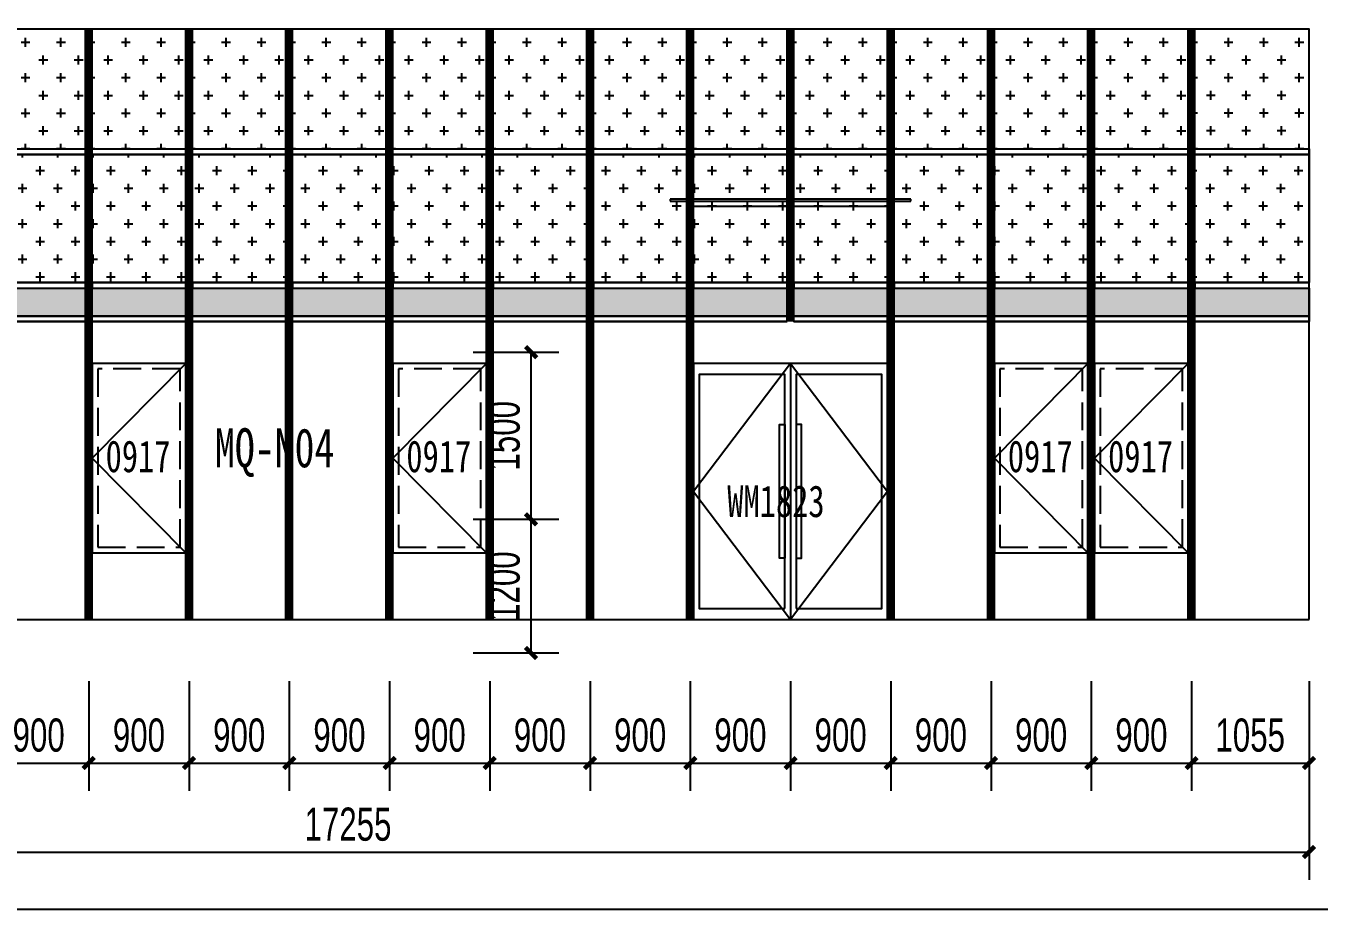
# Model space of a CAD drawing. Extents: x -483182 to 812890, y -390528 to -214858.
# Drawn here: x -196859 to -185248, y -318392 to -310462 of the extents above; entities that cross this region are included whole.
import ezdxf

# ---------------------------------------------------------------- set-up
doc = ezdxf.new("R2010")
doc.units = 0
doc.header["$LTSCALE"] = 1000
doc.header["$MEASUREMENT"] = 0
doc.linetypes.add('DASH', pattern=[0.35, 0.25, -0.1])
for name, color, linetype in [('01-标注_尺寸', 124, 'Continuous'), ('01-标注_符号', 200, 'Continuous'), ('05-填充_156', 156, 'Continuous'), ('05-填充_168', 168, 'Continuous'), ('05-填充_18', 18, 'Continuous'), ('A-0-图名图例', 2, 'Continuous'), ('A-C_幕墙龙骨', 133, 'Continuous'), ('A-C_窗', 140, 'Continuous'), ('D_玻璃', 152, 'Continuous'), ('D_铝板', 181, 'Continuous')]:
    doc.layers.add(name, color=color, linetype=linetype)
doc.layers.add('04-不打印_辅助线', color=165, linetype='Continuous', plot=False)
doc.styles.add('_TCH_AXIS', font='STXIHEI_0.TTF', dxfattribs={"width": 0.75})
doc.styles.add('_TCH_DIM_T3', font='ros.shx', dxfattribs={"width": 0.705882, "bigfont": 'jd.shx'})
doc.styles.get("Standard").update_dxf_attribs({"font": 'STXIHEI_0.TTF', "width": 0.75})
doc.dimstyles.new('_TCH_ARCH&&100', dxfattribs={"dimtxt": 297.5, "dimasz": 100, "dimexe": 250, "dimexo": 300, "dimgap": 100, "dimtad": 1, "dimdec": 0, "dimzin": 0, "dimdsep": 46, "dimtxsty": '_TCH_DIM_T3', "dimblk": 'ARCHTICK', "dimcen": 0.09, "dimclrt": 7, "dimazin": 2, "dimtfac": 1, "dimtdec": 0, "dimtix": 1, "dimtmove": 2, "dimatfit": 3, "dimfxl": 0, "dimtolj": 1, "dimtzin": 0, "dimarcsym": 0})

# ---------------------------------------------------------------- blocks, each defined once
blk = doc.blocks.new('*U338')
at = {"layer": '05-填充_156'}
h = blk.add_hatch(dxfattribs=at)
h.set_pattern_fill('CROSS', color=136, scale=100)
h.set_pattern_definition([(0, (-31962, 313554.43), (158.75, 158.75), [79.375, -238.125]), (90, (-31922.32, 313514.74), (-158.75, 158.75), [79.375, -238.125])])
h.paths.add_polyline_path([(0, 1500), (1025, 1500), (1025, 350), (0, 350)])
at = {"layer": '05-填充_168'}
h = blk.add_hatch(color=256, dxfattribs=at)
h.dxf.hatch_style = 1
h.paths.add_polyline_path([(0, 300), (1025, 300), (1025, 50), (0, 50)])
for points in [[(0, 1550), (1025, 1550)], [(0, 1500), (1025, 1500)], [(0, 350), (1025, 350)], [(0, 300), (1025, 300)], [(0, 50), (1025, 50)], [(0, 0), (1025, 0)]]:
    blk.add_lwpolyline(points)
for points in [[(1025, 1500), (0, 1500), (0, 1550), (1025, 1550)], [(0, 1500), (1025, 1500), (1025, 350), (0, 350)], [(0, 300), (1025, 300), (1025, 350), (0, 350)], [(0, 300), (1025, 300), (1025, 50), (0, 50)], [(1025, 0), (0, 0), (0, 50), (1025, 50)]]:
    blk.add_lwpolyline(points, close=True)
blk = doc.blocks.new('*U722')
blk.add_lwpolyline([(0, 0), (840, 0), (840, 1700), (0, 1700)], close=True)
blk.add_lwpolyline([(840, 1700), (0, 850), (840, 0)])
at = {"linetype": 'DASH'}
blk.add_lwpolyline([(50, 50), (790, 50), (790, 1650), (50, 1650)], close=True, dxfattribs=at)
at = {"layer": '04-不打印_辅助线', "width": 0.75}
blk.add_text('0917', height=285.4, dxfattribs=at).set_placement((121, 723))
blk = doc.blocks.new('*U31')
at = {"layer": '05-填充_156'}
h = blk.add_hatch(dxfattribs=at)
h.set_pattern_fill('CROSS', color=136, scale=100)
h.set_pattern_definition([(0, (-32147, 313554.43), (158.75, 158.75), [79.375, -238.125]), (90, (-32107.32, 313514.74), (-158.75, 158.75), [79.375, -238.125])])
h.paths.add_polyline_path([(0, 1500), (840, 1500), (840, 350), (0, 350)])
at = {"layer": '05-填充_168'}
h = blk.add_hatch(color=256, dxfattribs=at)
h.dxf.hatch_style = 1
h.paths.add_polyline_path([(0, 300), (840, 300), (840, 50), (0, 50)])
for points in [[(0, 1550), (840, 1550)], [(0, 1500), (840, 1500)], [(0, 350), (840, 350)], [(0, 300), (840, 300)], [(0, 50), (840, 50)], [(0, 0), (840, 0)]]:
    blk.add_lwpolyline(points)
for points in [[(840, 1500), (0, 1500), (0, 1550), (840, 1550)], [(0, 1500), (840, 1500), (840, 350), (0, 350)], [(0, 300), (840, 300), (840, 350), (0, 350)], [(0, 300), (840, 300), (840, 50), (0, 50)], [(840, 0), (0, 0), (0, 50), (840, 50)]]:
    blk.add_lwpolyline(points, close=True)
blk = doc.blocks.new('yp001')
at = {"layer": 'D_玻璃'}
for p, q in [((401824, -351096), (399664, -351096)), ((399664, -351096), (399664, -351113)), ((401824, -351113), (401824, -351096)), ((399664, -351113), (401824, -351113))]:
    blk.add_line(p, q, dxfattribs=at)
at = {"layer": 'D_铝板'}
for p, q in [((399874, -351113), (399814, -351113)), ((399814, -351113), (399814, -351263)), ((399871, -351116), (399817, -351116)), ((399817, -351116), (399817, -351260)), ((399871, -351260), (399871, -351116)), ((399874, -351263), (399874, -351113)), ((401614, -351163), (399874, -351163)), ((401674, -351113), (401614, -351113)), ((401614, -351113), (401614, -351263)), ((401671, -351116), (401617, -351116)), ((401617, -351116), (401617, -351260)), ((401671, -351260), (401671, -351116)), ((401674, -351263), (401674, -351113)), ((399814, -351263), (399874, -351263)), ((399817, -351260), (399871, -351260)), ((401614, -351263), (401674, -351263)), ((401617, -351260), (401671, -351260))]:
    blk.add_line(p, q, dxfattribs=at)
blk = doc.blocks.new('jhdgjuyt')
at = {"layer": '05-填充_156'}
h = blk.add_hatch(dxfattribs=at)
h.set_pattern_fill('CROSS', color=136, scale=100)
h.set_pattern_definition([(0, (-384544, 354870.43), (158.75, 158.75), [79.375, -238.125]), (90, (-384504.31, 354830.74), (-158.75, 158.75), [79.375, -238.125])])
h.paths.add_polyline_path([(6270, 5300), (5430, 5300), (5430, 4226), (6270, 4226)])
h = blk.add_hatch(dxfattribs=at)
h.set_pattern_fill('CROSS', color=136, scale=100)
h.set_pattern_definition([(0, (-383644, 354870.43), (158.75, 158.75), [79.375, -238.125]), (90, (-383604.31, 354830.74), (-158.75, 158.75), [79.375, -238.125])])
h.paths.add_polyline_path([(7170, 5300), (6330, 5300), (6330, 4226), (7170, 4226)])
h = blk.add_hatch(dxfattribs=at)
h.set_pattern_fill('CROSS', color=136, scale=100)
h.set_pattern_definition([(0, (-382744, 354870.43), (158.75, 158.75), [79.375, -238.125]), (90, (-382704.31, 354830.74), (-158.75, 158.75), [79.375, -238.125])])
h.paths.add_polyline_path([(8070, 5300), (7230, 5300), (7230, 4226), (8070, 4226)])
h = blk.add_hatch(dxfattribs=at)
h.set_pattern_fill('CROSS', color=136, scale=100)
h.set_pattern_definition([(0, (-381844, 354870.43), (158.75, 158.75), [79.375, -238.125]), (90, (-381804.31, 354830.74), (-158.75, 158.75), [79.375, -238.125])])
h.paths.add_polyline_path([(8970, 5300), (8130, 5300), (8130, 4226), (8970, 4226)])
h = blk.add_hatch(dxfattribs=at)
h.set_pattern_fill('CROSS', color=136, scale=100)
h.set_pattern_definition([(0, (-380944, 354870.43), (158.75, 158.75), [79.375, -238.125]), (90, (-380904.31, 354830.74), (-158.75, 158.75), [79.375, -238.125])])
h.paths.add_polyline_path([(9870, 5300), (9030, 5300), (9030, 4226), (9870, 4226)])
h = blk.add_hatch(dxfattribs=at)
h.set_pattern_fill('CROSS', color=136, scale=100)
h.set_pattern_definition([(0, (-380044, 354870.43), (158.75, 158.75), [79.375, -238.125]), (90, (-380004.31, 354830.74), (-158.75, 158.75), [79.375, -238.125])])
h.paths.add_polyline_path([(10770, 5300), (9930, 5300), (9930, 4226), (10770, 4226)])
h = blk.add_hatch(dxfattribs=at)
h.set_pattern_fill('CROSS', color=136, scale=100)
h.set_pattern_definition([(0, (-379144, 354870.43), (158.75, 158.75), [79.375, -238.125]), (90, (-379104.31, 354830.74), (-158.75, 158.75), [79.375, -238.125])])
h.paths.add_polyline_path([(11670, 5300), (10830, 5300), (10830, 4226), (11670, 4226)])
h = blk.add_hatch(dxfattribs=at)
h.set_pattern_fill('CROSS', color=136, scale=100)
h.set_pattern_definition([(0, (-378244, 354870.43), (158.75, 158.75), [79.375, -238.125]), (90, (-378204.31, 354830.74), (-158.75, 158.75), [79.375, -238.125])])
h.paths.add_polyline_path([(12570, 5300), (11730, 5300), (11730, 4226), (12570, 4226)])
h = blk.add_hatch(dxfattribs=at)
h.set_pattern_fill('CROSS', color=136, scale=100)
h.set_pattern_definition([(0, (-377344, 354870.43), (158.75, 158.75), [79.375, -238.125]), (90, (-377304.31, 354830.74), (-158.75, 158.75), [79.375, -238.125])])
h.paths.add_polyline_path([(13470, 5300), (12630, 5300), (12630, 4226), (13470, 4226)])
h = blk.add_hatch(dxfattribs=at)
h.set_pattern_fill('CROSS', color=136, scale=100)
h.set_pattern_definition([(0, (-376444, 354870.43), (158.75, 158.75), [79.375, -238.125]), (90, (-376404.31, 354830.74), (-158.75, 158.75), [79.375, -238.125])])
h.paths.add_polyline_path([(14370, 5300), (13530, 5300), (13530, 4226), (14370, 4226)])
h = blk.add_hatch(dxfattribs=at)
h.set_pattern_fill('CROSS', color=136, scale=100)
h.set_pattern_definition([(0, (-375544, 354870.43), (158.75, 158.75), [79.375, -238.125]), (90, (-375504.31, 354830.74), (-158.75, 158.75), [79.375, -238.125])])
h.paths.add_polyline_path([(15270, 5300), (14430, 5300), (14430, 4226), (15270, 4226)])
h = blk.add_hatch(dxfattribs=at)
h.set_pattern_fill('CROSS', color=136, scale=100)
h.set_pattern_definition([(0, (-374644, 354870.43), (158.75, 158.75), [79.375, -238.125]), (90, (-374604.31, 354830.74), (-158.75, 158.75), [79.375, -238.125])])
h.paths.add_polyline_path([(16170, 5300), (15330, 5300), (15330, 4226), (16170, 4226)])
h = blk.add_hatch(dxfattribs=at)
h.set_pattern_fill('CROSS', color=136, scale=100)
h.set_pattern_definition([(0, (-373744, 354870.77), (158.75, 158.75), [79.375, -238.125]), (90, (-373704.31, 354831.09), (-158.75, 158.75), [79.375, -238.125])])
h.paths.add_polyline_path([(17255, 5300), (16230, 5300), (16230, 4226), (17255, 4226)])
for points in [[(11730, 0), (13470, 0), (13470, 2300), (11730, 2300)], [(12550, 100), (12550, 2200), (11780, 2200), (11780, 100)], [(12650, 100), (13420, 100), (13420, 2200), (12650, 2200)], [(12550, 550), (12500, 550), (12500, 1750), (12550, 1750)], [(12650, 550), (12700, 550), (12700, 1750), (12650, 1750)]]:
    blk.add_lwpolyline(points, close=True)
for points in [[(12600, 2300), (11730, 1150), (12600, 0)], [(12600, 2300), (12600, 0)], [(12600, 2300), (13470, 1150), (12600, 0)]]:
    blk.add_lwpolyline(points)
at = {"layer": '05-填充_18', "const_width": 60}
for points in [[(6300, 0), (6300, 5300)], [(7200, 0), (7200, 5300)], [(8100, 0), (8100, 5300)], [(9000, 0), (9000, 5300)], [(9900, 0), (9900, 5300)], [(10800, 0), (10800, 5300)], [(11700, 0), (11700, 5300)], [(12600, 2675), (12600, 5300)], [(13500, 0), (13500, 5300)], [(14400, 0), (14400, 5300)], [(15300, 0), (15300, 5300)], [(16200, 0), (16200, 5300)]]:
    blk.add_lwpolyline(points, dxfattribs=at)
at = {"layer": 'A-C_幕墙龙骨'}
for points in [[(6270, 0), (6270, 5300)], [(6330, 0), (6330, 5300)], [(7170, 0), (7170, 5300)], [(7230, 0), (7230, 5300)], [(8070, 0), (8070, 5300)], [(8130, 0), (8130, 5300)], [(8970, 0), (8970, 5300)], [(9030, 0), (9030, 5300)], [(9870, 0), (9870, 5300)], [(9930, 0), (9930, 5300)], [(10770, 0), (10770, 5300)], [(10830, 0), (10830, 5300)], [(11670, 0), (11670, 5300)], [(11730, 0), (11730, 5300)], [(12570, 2675), (12570, 5300)], [(12630, 2675), (12630, 5300)], [(13470, 0), (13470, 5300)], [(13530, 0), (13530, 5300)], [(14370, 0), (14370, 5300)], [(14430, 0), (14430, 5300)], [(15270, 0), (15270, 5300)], [(15330, 0), (15330, 5300)], [(16170, 0), (16170, 5300)], [(16230, 0), (16230, 5300)]]:
    blk.add_lwpolyline(points, dxfattribs=at)
at = {"layer": 'A-C_窗'}
for points in [[(17255, 0), (17255, 5300), (0, 5300), (0, 0), (17255, 0)], [(6270, 0), (6330, 0)], [(7170, 0), (7230, 0)], [(8070, 0), (8130, 0)], [(8970, 0), (9030, 0)], [(9870, 0), (9930, 0)], [(10770, 0), (10830, 0)], [(12570, 0), (12630, 0)], [(13470, 0), (13530, 0)], [(14370, 0), (14430, 0)], [(15270, 0), (15330, 0)], [(16170, 0), (16230, 0)]]:
    blk.add_lwpolyline(points, dxfattribs=at)
blk.add_blockref('yp001', (-388144, 354870))
for name, p in [('*U31', (5430, 2675)), ('*U31', (6330, 2675)), ('*U31', (7230, 2675)), ('*U31', (8130, 2675)), ('*U31', (9030, 2675)), ('*U31', (9930, 2675)), ('*U31', (10830, 2675)), ('*U31', (11730, 2675)), ('*U31', (12630, 2675)), ('*U31', (13530, 2675)), ('*U31', (14430, 2675)), ('*U31', (15330, 2675)), ('*U338', (16230, 2675)), ('*U722', (6330, 600)), ('*U722', (9030, 600)), ('*U722', (14430, 600)), ('*U722', (15330, 600))]:
    blk.add_blockref(name, p, dxfattribs=at)
at = {"layer": '04-不打印_辅助线', "style": '_TCH_AXIS', "width": 0.75}
blk.add_text('WM1823', height=285.4, dxfattribs=at).set_placement((12032, 920))
blk = doc.blocks.new('_ArchTick')
at = {"color": 0, "linetype": 'ByBlock', "const_width": 0.4}
blk.add_lwpolyline([(-0.5, -0.5), (0.5, 0.5)], dxfattribs=at)
blk = doc.blocks.new('*D1586')
at = {"layer": '01-标注_尺寸', "color": 0, "lineweight": -2, "transparency": 16777216}
for p, q in [((-186394, -316346), (-186394, -317330)), ((-185339, -316346), (-185339, -317330)), ((-186394, -317080), (-185339, -317080))]:
    blk.add_line(p, q, dxfattribs=at)
at = {"layer": 'Defpoints', "color": 0, "transparency": 16777216}
for p in [(-186394, -316046), (-185339, -316046), (-185339, -317080)]:
    blk.add_point(p, dxfattribs=at)
at = {"layer": '01-标注_尺寸', "color": 0, "lineweight": -2, "transparency": 16777216, "xscale": 100, "yscale": 100, "zscale": 100, "rotation": 180}
blk.add_blockref('_ArchTick', (-186394, -317080), dxfattribs=at)
at = {"layer": '01-标注_尺寸', "color": 0, "lineweight": -2, "transparency": 16777216, "xscale": 100, "yscale": 100, "zscale": 100}
blk.add_blockref('_ArchTick', (-185339, -317080), dxfattribs=at)
at = {"layer": '01-标注_尺寸', "color": 7, "transparency": 16777216, "insert": (-185867, -316831), "char_height": 297.5, "attachment_point": 5, "style": '_TCH_DIM_T3'}
blk.add_mtext('\\A1;1055', dxfattribs=at)
blk = doc.blocks.new('*D1587')
at = {"layer": '01-标注_尺寸', "color": 0, "lineweight": -2, "transparency": 16777216}
for p, q in [((-187294, -316346), (-187294, -317330)), ((-186394, -316346), (-186394, -317330)), ((-187294, -317080), (-186394, -317080))]:
    blk.add_line(p, q, dxfattribs=at)
at = {"layer": 'Defpoints', "color": 0, "transparency": 16777216}
for p in [(-187294, -316046), (-186394, -316046), (-186394, -317080)]:
    blk.add_point(p, dxfattribs=at)
at = {"layer": '01-标注_尺寸', "color": 0, "lineweight": -2, "transparency": 16777216, "xscale": 100, "yscale": 100, "zscale": 100, "rotation": 180}
blk.add_blockref('_ArchTick', (-187294, -317080), dxfattribs=at)
at = {"layer": '01-标注_尺寸', "color": 0, "lineweight": -2, "transparency": 16777216, "xscale": 100, "yscale": 100, "zscale": 100}
blk.add_blockref('_ArchTick', (-186394, -317080), dxfattribs=at)
at = {"layer": '01-标注_尺寸', "color": 7, "transparency": 16777216, "insert": (-186844, -316831), "char_height": 297.5, "attachment_point": 5, "style": '_TCH_DIM_T3'}
blk.add_mtext('\\A1;900', dxfattribs=at)
blk = doc.blocks.new('*D1588')
at = {"layer": '01-标注_尺寸', "color": 0, "lineweight": -2, "transparency": 16777216}
for p, q in [((-188194, -316346), (-188194, -317330)), ((-187294, -316346), (-187294, -317330)), ((-188194, -317080), (-187294, -317080))]:
    blk.add_line(p, q, dxfattribs=at)
at = {"layer": 'Defpoints', "color": 0, "transparency": 16777216}
for p in [(-188194, -316046), (-187294, -316046), (-187294, -317080)]:
    blk.add_point(p, dxfattribs=at)
at = {"layer": '01-标注_尺寸', "color": 0, "lineweight": -2, "transparency": 16777216, "xscale": 100, "yscale": 100, "zscale": 100, "rotation": 180}
blk.add_blockref('_ArchTick', (-188194, -317080), dxfattribs=at)
at = {"layer": '01-标注_尺寸', "color": 0, "lineweight": -2, "transparency": 16777216, "xscale": 100, "yscale": 100, "zscale": 100}
blk.add_blockref('_ArchTick', (-187294, -317080), dxfattribs=at)
at = {"layer": '01-标注_尺寸', "color": 7, "transparency": 16777216, "insert": (-187744, -316831), "char_height": 297.5, "attachment_point": 5, "style": '_TCH_DIM_T3'}
blk.add_mtext('\\A1;900', dxfattribs=at)
blk = doc.blocks.new('*D1589')
at = {"layer": '01-标注_尺寸', "color": 0, "lineweight": -2, "transparency": 16777216}
for p, q in [((-189094, -316346), (-189094, -317330)), ((-188194, -316346), (-188194, -317330)), ((-189094, -317080), (-188194, -317080))]:
    blk.add_line(p, q, dxfattribs=at)
at = {"layer": 'Defpoints', "color": 0, "transparency": 16777216}
for p in [(-189094, -316046), (-188194, -316046), (-188194, -317080)]:
    blk.add_point(p, dxfattribs=at)
at = {"layer": '01-标注_尺寸', "color": 0, "lineweight": -2, "transparency": 16777216, "xscale": 100, "yscale": 100, "zscale": 100, "rotation": 180}
blk.add_blockref('_ArchTick', (-189094, -317080), dxfattribs=at)
at = {"layer": '01-标注_尺寸', "color": 0, "lineweight": -2, "transparency": 16777216, "xscale": 100, "yscale": 100, "zscale": 100}
blk.add_blockref('_ArchTick', (-188194, -317080), dxfattribs=at)
at = {"layer": '01-标注_尺寸', "color": 7, "transparency": 16777216, "insert": (-188644, -316831), "char_height": 297.5, "attachment_point": 5, "style": '_TCH_DIM_T3'}
blk.add_mtext('\\A1;900', dxfattribs=at)
blk = doc.blocks.new('*D1590')
at = {"layer": '01-标注_尺寸', "color": 0, "lineweight": -2, "transparency": 16777216}
for p, q in [((-189994, -316346), (-189994, -317330)), ((-189094, -316346), (-189094, -317330)), ((-189994, -317080), (-189094, -317080))]:
    blk.add_line(p, q, dxfattribs=at)
at = {"layer": 'Defpoints', "color": 0, "transparency": 16777216}
for p in [(-189994, -316046), (-189094, -316046), (-189094, -317080)]:
    blk.add_point(p, dxfattribs=at)
at = {"layer": '01-标注_尺寸', "color": 0, "lineweight": -2, "transparency": 16777216, "xscale": 100, "yscale": 100, "zscale": 100, "rotation": 180}
blk.add_blockref('_ArchTick', (-189994, -317080), dxfattribs=at)
at = {"layer": '01-标注_尺寸', "color": 0, "lineweight": -2, "transparency": 16777216, "xscale": 100, "yscale": 100, "zscale": 100}
blk.add_blockref('_ArchTick', (-189094, -317080), dxfattribs=at)
at = {"layer": '01-标注_尺寸', "color": 7, "transparency": 16777216, "insert": (-189544, -316831), "char_height": 297.5, "attachment_point": 5, "style": '_TCH_DIM_T3'}
blk.add_mtext('\\A1;900', dxfattribs=at)
blk = doc.blocks.new('*D1591')
at = {"layer": '01-标注_尺寸', "color": 0, "lineweight": -2, "transparency": 16777216}
for p, q in [((-190894, -316346), (-190894, -317330)), ((-189994, -316346), (-189994, -317330)), ((-190894, -317080), (-189994, -317080))]:
    blk.add_line(p, q, dxfattribs=at)
at = {"layer": 'Defpoints', "color": 0, "transparency": 16777216}
for p in [(-190894, -316046), (-189994, -316046), (-189994, -317080)]:
    blk.add_point(p, dxfattribs=at)
at = {"layer": '01-标注_尺寸', "color": 0, "lineweight": -2, "transparency": 16777216, "xscale": 100, "yscale": 100, "zscale": 100, "rotation": 180}
blk.add_blockref('_ArchTick', (-190894, -317080), dxfattribs=at)
at = {"layer": '01-标注_尺寸', "color": 0, "lineweight": -2, "transparency": 16777216, "xscale": 100, "yscale": 100, "zscale": 100}
blk.add_blockref('_ArchTick', (-189994, -317080), dxfattribs=at)
at = {"layer": '01-标注_尺寸', "color": 7, "transparency": 16777216, "insert": (-190444, -316831), "char_height": 297.5, "attachment_point": 5, "style": '_TCH_DIM_T3'}
blk.add_mtext('\\A1;900', dxfattribs=at)
blk = doc.blocks.new('*D1592')
at = {"layer": '01-标注_尺寸', "color": 0, "lineweight": -2, "transparency": 16777216}
for p, q in [((-191794, -316346), (-191794, -317330)), ((-190894, -316346), (-190894, -317330)), ((-191794, -317080), (-190894, -317080))]:
    blk.add_line(p, q, dxfattribs=at)
at = {"layer": 'Defpoints', "color": 0, "transparency": 16777216}
for p in [(-191794, -316046), (-190894, -316046), (-190894, -317080)]:
    blk.add_point(p, dxfattribs=at)
at = {"layer": '01-标注_尺寸', "color": 0, "lineweight": -2, "transparency": 16777216, "xscale": 100, "yscale": 100, "zscale": 100, "rotation": 180}
blk.add_blockref('_ArchTick', (-191794, -317080), dxfattribs=at)
at = {"layer": '01-标注_尺寸', "color": 0, "lineweight": -2, "transparency": 16777216, "xscale": 100, "yscale": 100, "zscale": 100}
blk.add_blockref('_ArchTick', (-190894, -317080), dxfattribs=at)
at = {"layer": '01-标注_尺寸', "color": 7, "transparency": 16777216, "insert": (-191344, -316831), "char_height": 297.5, "attachment_point": 5, "style": '_TCH_DIM_T3'}
blk.add_mtext('\\A1;900', dxfattribs=at)
blk = doc.blocks.new('*D1593')
at = {"layer": '01-标注_尺寸', "color": 0, "lineweight": -2, "transparency": 16777216}
for p, q in [((-192694, -316346), (-192694, -317330)), ((-191794, -316346), (-191794, -317330)), ((-192694, -317080), (-191794, -317080))]:
    blk.add_line(p, q, dxfattribs=at)
at = {"layer": 'Defpoints', "color": 0, "transparency": 16777216}
for p in [(-192694, -316046), (-191794, -316046), (-191794, -317080)]:
    blk.add_point(p, dxfattribs=at)
at = {"layer": '01-标注_尺寸', "color": 0, "lineweight": -2, "transparency": 16777216, "xscale": 100, "yscale": 100, "zscale": 100, "rotation": 180}
blk.add_blockref('_ArchTick', (-192694, -317080), dxfattribs=at)
at = {"layer": '01-标注_尺寸', "color": 0, "lineweight": -2, "transparency": 16777216, "xscale": 100, "yscale": 100, "zscale": 100}
blk.add_blockref('_ArchTick', (-191794, -317080), dxfattribs=at)
at = {"layer": '01-标注_尺寸', "color": 7, "transparency": 16777216, "insert": (-192244, -316831), "char_height": 297.5, "attachment_point": 5, "style": '_TCH_DIM_T3'}
blk.add_mtext('\\A1;900', dxfattribs=at)
blk = doc.blocks.new('*D1594')
at = {"layer": '01-标注_尺寸', "color": 0, "lineweight": -2, "transparency": 16777216}
for p, q in [((-193594, -316346), (-193594, -317330)), ((-192694, -316346), (-192694, -317330)), ((-193594, -317080), (-192694, -317080))]:
    blk.add_line(p, q, dxfattribs=at)
at = {"layer": 'Defpoints', "color": 0, "transparency": 16777216}
for p in [(-193594, -316046), (-192694, -316046), (-192694, -317080)]:
    blk.add_point(p, dxfattribs=at)
at = {"layer": '01-标注_尺寸', "color": 0, "lineweight": -2, "transparency": 16777216, "xscale": 100, "yscale": 100, "zscale": 100, "rotation": 180}
blk.add_blockref('_ArchTick', (-193594, -317080), dxfattribs=at)
at = {"layer": '01-标注_尺寸', "color": 0, "lineweight": -2, "transparency": 16777216, "xscale": 100, "yscale": 100, "zscale": 100}
blk.add_blockref('_ArchTick', (-192694, -317080), dxfattribs=at)
at = {"layer": '01-标注_尺寸', "color": 7, "transparency": 16777216, "insert": (-193144, -316831), "char_height": 297.5, "attachment_point": 5, "style": '_TCH_DIM_T3'}
blk.add_mtext('\\A1;900', dxfattribs=at)
blk = doc.blocks.new('*D1595')
at = {"layer": '01-标注_尺寸', "color": 0, "lineweight": -2, "transparency": 16777216}
for p, q in [((-194494, -316346), (-194494, -317330)), ((-193594, -316346), (-193594, -317330)), ((-194494, -317080), (-193594, -317080))]:
    blk.add_line(p, q, dxfattribs=at)
at = {"layer": 'Defpoints', "color": 0, "transparency": 16777216}
for p in [(-194494, -316046), (-193594, -316046), (-193594, -317080)]:
    blk.add_point(p, dxfattribs=at)
at = {"layer": '01-标注_尺寸', "color": 0, "lineweight": -2, "transparency": 16777216, "xscale": 100, "yscale": 100, "zscale": 100, "rotation": 180}
blk.add_blockref('_ArchTick', (-194494, -317080), dxfattribs=at)
at = {"layer": '01-标注_尺寸', "color": 0, "lineweight": -2, "transparency": 16777216, "xscale": 100, "yscale": 100, "zscale": 100}
blk.add_blockref('_ArchTick', (-193594, -317080), dxfattribs=at)
at = {"layer": '01-标注_尺寸', "color": 7, "transparency": 16777216, "insert": (-194044, -316831), "char_height": 297.5, "attachment_point": 5, "style": '_TCH_DIM_T3'}
blk.add_mtext('\\A1;900', dxfattribs=at)
blk = doc.blocks.new('*D1596')
at = {"layer": '01-标注_尺寸', "color": 0, "lineweight": -2, "transparency": 16777216}
for p, q in [((-195394, -316346), (-195394, -317330)), ((-194494, -316346), (-194494, -317330)), ((-195394, -317080), (-194494, -317080))]:
    blk.add_line(p, q, dxfattribs=at)
at = {"layer": 'Defpoints', "color": 0, "transparency": 16777216}
for p in [(-195394, -316046), (-194494, -316046), (-194494, -317080)]:
    blk.add_point(p, dxfattribs=at)
at = {"layer": '01-标注_尺寸', "color": 0, "lineweight": -2, "transparency": 16777216, "xscale": 100, "yscale": 100, "zscale": 100, "rotation": 180}
blk.add_blockref('_ArchTick', (-195394, -317080), dxfattribs=at)
at = {"layer": '01-标注_尺寸', "color": 0, "lineweight": -2, "transparency": 16777216, "xscale": 100, "yscale": 100, "zscale": 100}
blk.add_blockref('_ArchTick', (-194494, -317080), dxfattribs=at)
at = {"layer": '01-标注_尺寸', "color": 7, "transparency": 16777216, "insert": (-194944, -316831), "char_height": 297.5, "attachment_point": 5, "style": '_TCH_DIM_T3'}
blk.add_mtext('\\A1;900', dxfattribs=at)
blk = doc.blocks.new('*D1597')
at = {"layer": '01-标注_尺寸', "color": 0, "lineweight": -2, "transparency": 16777216}
for p, q in [((-196294, -316346), (-196294, -317330)), ((-195394, -316346), (-195394, -317330)), ((-196294, -317080), (-195394, -317080))]:
    blk.add_line(p, q, dxfattribs=at)
at = {"layer": 'Defpoints', "color": 0, "transparency": 16777216}
for p in [(-196294, -316046), (-195394, -316046), (-195394, -317080)]:
    blk.add_point(p, dxfattribs=at)
at = {"layer": '01-标注_尺寸', "color": 0, "lineweight": -2, "transparency": 16777216, "xscale": 100, "yscale": 100, "zscale": 100, "rotation": 180}
blk.add_blockref('_ArchTick', (-196294, -317080), dxfattribs=at)
at = {"layer": '01-标注_尺寸', "color": 0, "lineweight": -2, "transparency": 16777216, "xscale": 100, "yscale": 100, "zscale": 100}
blk.add_blockref('_ArchTick', (-195394, -317080), dxfattribs=at)
at = {"layer": '01-标注_尺寸', "color": 7, "transparency": 16777216, "insert": (-195844, -316831), "char_height": 297.5, "attachment_point": 5, "style": '_TCH_DIM_T3'}
blk.add_mtext('\\A1;900', dxfattribs=at)
blk = doc.blocks.new('*D1598')
at = {"layer": '01-标注_尺寸', "color": 0, "lineweight": -2, "transparency": 16777216}
for p, q in [((-197194, -316346), (-197194, -317330)), ((-196294, -316346), (-196294, -317330)), ((-197194, -317080), (-196294, -317080))]:
    blk.add_line(p, q, dxfattribs=at)
at = {"layer": 'Defpoints', "color": 0, "transparency": 16777216}
for p in [(-197194, -316046), (-196294, -316046), (-196294, -317080)]:
    blk.add_point(p, dxfattribs=at)
at = {"layer": '01-标注_尺寸', "color": 0, "lineweight": -2, "transparency": 16777216, "xscale": 100, "yscale": 100, "zscale": 100, "rotation": 180}
blk.add_blockref('_ArchTick', (-197194, -317080), dxfattribs=at)
at = {"layer": '01-标注_尺寸', "color": 0, "lineweight": -2, "transparency": 16777216, "xscale": 100, "yscale": 100, "zscale": 100}
blk.add_blockref('_ArchTick', (-196294, -317080), dxfattribs=at)
at = {"layer": '01-标注_尺寸', "color": 7, "transparency": 16777216, "insert": (-196744, -316831), "char_height": 297.5, "attachment_point": 5, "style": '_TCH_DIM_T3'}
blk.add_mtext('\\A1;900', dxfattribs=at)
blk = doc.blocks.new('*D1605')
at = {"layer": '01-标注_尺寸', "color": 0, "lineweight": -2, "transparency": 16777216}
for p, q in [((-202594, -316646), (-202594, -318130)), ((-185339, -316646), (-185339, -318130)), ((-202594, -317880), (-185339, -317880))]:
    blk.add_line(p, q, dxfattribs=at)
at = {"layer": 'Defpoints', "color": 0, "transparency": 16777216}
for p in [(-202594, -316346), (-185339, -316346), (-185339, -317880)]:
    blk.add_point(p, dxfattribs=at)
at = {"layer": '01-标注_尺寸', "color": 0, "lineweight": -2, "transparency": 16777216, "xscale": 100, "yscale": 100, "zscale": 100, "rotation": 180}
blk.add_blockref('_ArchTick', (-202594, -317880), dxfattribs=at)
at = {"layer": '01-标注_尺寸', "color": 0, "lineweight": -2, "transparency": 16777216, "xscale": 100, "yscale": 100, "zscale": 100}
blk.add_blockref('_ArchTick', (-185339, -317880), dxfattribs=at)
at = {"layer": '01-标注_尺寸', "color": 7, "transparency": 16777216, "insert": (-193967, -317631), "char_height": 297.5, "attachment_point": 5, "style": '_TCH_DIM_T3'}
blk.add_mtext('\\A1;17255', dxfattribs=at)
blk = doc.blocks.new('*D1606')
at = {"layer": '01-标注_尺寸', "color": 0, "lineweight": -2, "transparency": 16777216}
for p, q in [((-192844, -314892), (-192073, -314892)), ((-192323, -316092), (-192323, -314892)), ((-192844, -316092), (-192073, -316092))]:
    blk.add_line(p, q, dxfattribs=at)
at = {"layer": 'Defpoints', "color": 0, "transparency": 16777216}
for p in [(-193144, -314892), (-192323, -314892), (-193144, -316092)]:
    blk.add_point(p, dxfattribs=at)
at = {"layer": '01-标注_尺寸', "color": 0, "lineweight": -2, "transparency": 16777216, "xscale": 100, "yscale": 100, "zscale": 100}
for p, rotation in [((-192323, -314892), 90), ((-192323, -316092), 270)]:
    blk.add_blockref('_ArchTick', p, dxfattribs=dict(at, rotation=rotation))
at = {"layer": '01-标注_尺寸', "color": 7, "transparency": 16777216, "insert": (-192572, -315492), "char_height": 297.5, "attachment_point": 5, "rotation": 90, "style": '_TCH_DIM_T3'}
blk.add_mtext('\\A1;1200', dxfattribs=at)
blk = doc.blocks.new('*D1607')
at = {"layer": '01-标注_尺寸', "color": 0, "lineweight": -2, "transparency": 16777216}
for p, q in [((-192844, -313392), (-192073, -313392)), ((-192323, -314892), (-192323, -313392)), ((-192844, -314892), (-192073, -314892))]:
    blk.add_line(p, q, dxfattribs=at)
at = {"layer": 'Defpoints', "color": 0, "transparency": 16777216}
for p in [(-193144, -313392), (-192323, -313392), (-193144, -314892)]:
    blk.add_point(p, dxfattribs=at)
at = {"layer": '01-标注_尺寸', "color": 0, "lineweight": -2, "transparency": 16777216, "xscale": 100, "yscale": 100, "zscale": 100}
for p, rotation in [((-192323, -313392), 90), ((-192323, -314892), 270)]:
    blk.add_blockref('_ArchTick', p, dxfattribs=dict(at, rotation=rotation))
at = {"layer": '01-标注_尺寸', "color": 7, "transparency": 16777216, "insert": (-192572, -314142), "char_height": 297.5, "attachment_point": 5, "rotation": 90, "style": '_TCH_DIM_T3'}
blk.add_mtext('\\A1;1500', dxfattribs=at)

msp = doc.modelspace()

# ---------------------------------------------------------------- linework, layer by layer
at = {"layer": 'A-0-图名图例'}
msp.add_line((-207380, -318391.9), (-160280, -318391.9), dxfattribs=at)

# ---------------------------------------------------------------- block references
at = {"layer": 'A-C_窗'}
msp.add_blockref('jhdgjuyt', (-202594, -315791.9), dxfattribs=at)

# ---------------------------------------------------------------- texts
at = {"layer": '01-标注_符号', "color": 7, "width": 0.75}
msp.add_text('MQ-N04', height=350, dxfattribs=at).set_placement((-195160.9, -314424.8))

# ---------------------------------------------------------------- dimensions: what is measured, and where the dimension line sits
at = {"layer": '01-标注_尺寸'}
for p1, p2, distance, picture, middle in [((-193144, -314891.9), (-193144, -313391.9), -820.8, '*D1607', (-192571.9, -314141.9)), ((-193144, -316091.9), (-193144, -314891.9), -820.8, '*D1606', (-192571.9, -315491.9)), ((-197194, -316045.9), (-196294, -316045.9), -1034.2, '*D1598', (-196744, -316831.4)), ((-196294, -316045.9), (-195394, -316045.9), -1034.2, '*D1597', (-195844, -316831.4)), ((-195394, -316045.9), (-194494, -316045.9), -1034.2, '*D1596', (-194944, -316831.4)), ((-194494, -316045.9), (-193594, -316045.9), -1034.2, '*D1595', (-194044, -316831.4)), ((-193594, -316045.9), (-192694, -316045.9), -1034.2, '*D1594', (-193144, -316831.4)), ((-192694, -316045.9), (-191794, -316045.9), -1034.2, '*D1593', (-192244, -316831.4)), ((-191794, -316045.9), (-190894, -316045.9), -1034.2, '*D1592', (-191344, -316831.4)), ((-190894, -316045.9), (-189994, -316045.9), -1034.2, '*D1591', (-190444, -316831.4)), ((-189994, -316045.9), (-189094, -316045.9), -1034.2, '*D1590', (-189544, -316831.4)), ((-189094, -316045.9), (-188194, -316045.9), -1034.2, '*D1589', (-188644, -316831.4)), ((-188194, -316045.9), (-187294, -316045.9), -1034.2, '*D1588', (-187744, -316831.4)), ((-187294, -316045.9), (-186394, -316045.9), -1034.2, '*D1587', (-186844, -316831.4)), ((-186394, -316045.9), (-185339.2, -316045.9), -1034.2, '*D1586', (-185866.6, -316831.4)), ((-202594, -316345.9), (-185339.2, -316345.9), -1534.2, '*D1605', (-193966.6, -317631.4))]:
    dim = msp.add_aligned_dim(p1=p1, p2=p2, distance=distance, dimstyle='_TCH_ARCH&&100', dxfattribs=at)
    dim.commit()
    dim.dimension.update_dxf_attribs({"geometry": picture, "text_midpoint": middle})

doc.saveas('drawing.dxf')
